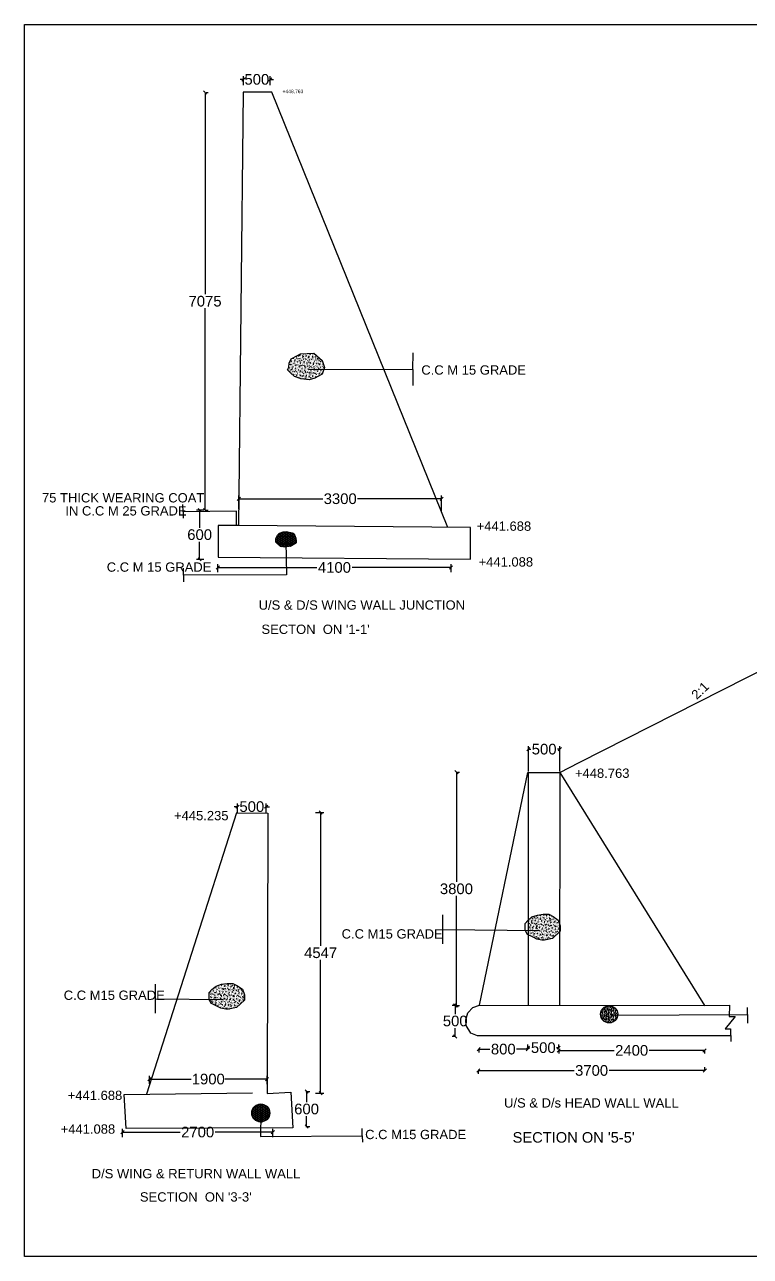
# Model space of a CAD drawing. Header units: metres. Extents: x -25.5 to 72.6, y 145.8 to 215.3.
# Drawn here: x -25.5 to 15.5, y 145.8 to 215.3 of the extents above; entities that cross this region are included whole.
import ezdxf

# ---------------------------------------------------------------- set-up
doc = ezdxf.new("R2010")
doc.units = ezdxf.units.M
doc.header["$MEASUREMENT"] = 0
doc.layers.add('DRAWING', color=7, linetype='Continuous')
doc.styles.get("Standard").update_dxf_attribs({"font": 'arial.ttf'})
doc.dimstyles.get("Standard").update_dxf_attribs({"dimtxt": 0.35, "dimasz": 0.18, "dimexe": 0.18, "dimexo": 0.0625, "dimgap": 0.09, "dimtad": 0, "dimtih": 1, "dimtoh": 1, "dimdec": 4, "dimzin": 0, "dimdsep": 46, "dimtxsty": 'Standard', "dimblk": 'OBLIQUE', "dimcen": 0.09, "dimadec": 0, "dimazin": 0, "dimtfac": 1, "dimtdec": 4, "dimtofl": 0, "dimtmove": 0, "dimatfit": 3, "dimfxl": 1, "dimtolj": 1, "dimtzin": 0, "dimarcsym": 0})
pattern_1 = [(50, (0, 0), (0.17931505, -0.01568803), [0.01875, -0.20625]), (355, (0, 0), (-0.03468783, 0.18804803), [0.015, -0.165]), (100.45144, (0.01494, -0.0013), (0.14462721, 0.17236), [0.01593505, -0.17528553]), (46.1842, (0, 0.05), (0.26681033, -0.04137982), [0.028125, -0.309375]), (96.63564, (0.02223, 0.04655), (0.2336655, 0.24352965), [0.0239026, -0.26292844]), (351.18416, (0, 0.05), (0.2336655, 0.24352965), [0.0225, -0.2475]), (21, (0.025, 0.0375), (0.14922676, -0.10065472), [0.01875, -0.20625]), (326, (0.025, 0.0375), (0.06082883, 0.18128751), [0.015, -0.165]), (71.45144, (0.03744, 0.02911), (0.2100556, 0.08063279), [0.01593505, -0.17528553]), (37.5, (0, 0), (0.003039964, 0.083223463), [0, -0.163, 0, -0.1675, 0, -0.165625]), (7.5, (0, 0), (0.065767384, 0.098602928), [0, -0.0955, 0, -0.15925, 0, -0.063125]), (327.5, (-0.05575, 0), (0.13345561, -0.005638718), [0, -0.0625, 0, -0.195, 0, -0.25875]), (317.5, (-0.08075, 0), (0.14579654, 0.025026246), [0, -0.08125, 0, -0.1295, 0, -0.18375])]

# ---------------------------------------------------------------- blocks, each defined once
blk = doc.blocks.new('_Oblique')
at = {"color": 0, "linetype": 'ByBlock', "lineweight": -2}
blk.add_line((-0.5, -0.5), (0.5, 0.5), dxfattribs=at)
blk = doc.blocks.new('*D49')
at = {"layer": 'Defpoints', "color": 0, "transparency": 16777216}
for p in [(-11.627, 212.189), (-13.139, 211.811), (-11.627, 211.811)]:
    blk.add_point(p, dxfattribs=at)
at = {"layer": 'DRAWING', "color": 0, "lineweight": -2, "transparency": 16777216}
for p, q in [((-13.139, 212.189), (-13.319, 212.189)), ((-13.139, 211.874), (-13.139, 212.369)), ((-11.627, 211.874), (-11.627, 212.369)), ((-11.627, 212.189), (-11.447, 212.189))]:
    blk.add_line(p, q, dxfattribs=at)
at = {"layer": 'DRAWING', "color": 0, "lineweight": -2, "transparency": 16777216, "xscale": 0.18, "yscale": 0.18, "zscale": 0.18}
blk.add_blockref('_Oblique', (-13.139, 212.189), dxfattribs=at)
at = {"layer": 'DRAWING', "color": 0, "lineweight": -2, "transparency": 16777216, "xscale": 0.18, "yscale": 0.18, "zscale": 0.18, "rotation": 180}
blk.add_blockref('_Oblique', (-11.627, 212.189), dxfattribs=at)
at = {"layer": 'DRAWING', "color": 0, "transparency": 16777216, "insert": (-12.383, 212.189), "char_height": 0.6, "attachment_point": 5}
blk.add_mtext('\\A1;500', dxfattribs=at)
blk = doc.blocks.new('*D50')
at = {"layer": 'Defpoints', "color": 0, "transparency": 16777216}
for p in [(-15.305, 211.453), (-15.326, 187.903), (-15.304, 187.903)]:
    blk.add_point(p, dxfattribs=at)
at = {"layer": 'DRAWING', "color": 0, "lineweight": -2, "transparency": 16777216}
for p, q in [((-15.304, 211.453), (-15.304, 200.074)), ((-15.242, 211.453), (-15.124, 211.453)), ((-15.304, 187.903), (-15.304, 199.282)), ((-15.264, 187.903), (-15.124, 187.903))]:
    blk.add_line(p, q, dxfattribs=at)
at = {"layer": 'DRAWING', "color": 0, "lineweight": -2, "transparency": 16777216, "xscale": 0.18, "yscale": 0.18, "zscale": 0.18}
for p, rotation in [((-15.304, 211.453), 90), ((-15.304, 187.903), 270)]:
    blk.add_blockref('_Oblique', p, dxfattribs=dict(at, rotation=rotation))
at = {"layer": 'DRAWING', "color": 0, "transparency": 16777216, "insert": (-15.304, 199.678), "char_height": 0.6, "attachment_point": 5}
blk.add_mtext('\\A1;7075', dxfattribs=at)
blk = doc.blocks.new('*D51')
at = {"layer": 'Defpoints', "color": 0, "transparency": 16777216}
for p in [(-15.304, 187.903), (-15.609, 185.123), (-15.304, 185.123)]:
    blk.add_point(p, dxfattribs=at)
at = {"layer": 'DRAWING', "color": 0, "lineweight": -2, "transparency": 16777216}
for p, q in [((-15.367, 187.903), (-15.789, 187.903)), ((-15.609, 187.903), (-15.609, 186.909)), ((-15.609, 185.123), (-15.609, 186.116)), ((-15.367, 185.123), (-15.789, 185.123))]:
    blk.add_line(p, q, dxfattribs=at)
at = {"layer": 'DRAWING', "color": 0, "lineweight": -2, "transparency": 16777216, "xscale": 0.18, "yscale": 0.18, "zscale": 0.18}
for p, rotation in [((-15.609, 187.903), 90), ((-15.609, 185.123), 270)]:
    blk.add_blockref('_Oblique', p, dxfattribs=dict(at, rotation=rotation))
at = {"layer": 'DRAWING', "color": 0, "transparency": 16777216, "insert": (-15.609, 186.513), "char_height": 0.6, "attachment_point": 5}
blk.add_mtext('\\A1;600', dxfattribs=at)
blk = doc.blocks.new('*D52')
at = {"layer": 'Defpoints', "color": 0, "transparency": 16777216}
for p in [(-14.583, 184.339), (-1.425, 184.663), (-1.425, 184.339)]:
    blk.add_point(p, dxfattribs=at)
at = {"layer": 'DRAWING', "color": 0, "lineweight": -2, "transparency": 16777216}
for p, q in [((-14.583, 184.401), (-14.583, 184.843)), ((-1.425, 184.401), (-1.425, 184.843)), ((-14.583, 184.663), (-9.001, 184.663)), ((-1.425, 184.663), (-7.007, 184.663))]:
    blk.add_line(p, q, dxfattribs=at)
at = {"layer": 'DRAWING', "color": 0, "lineweight": -2, "transparency": 16777216, "xscale": 0.18, "yscale": 0.18, "zscale": 0.18, "rotation": 180}
blk.add_blockref('_Oblique', (-14.583, 184.663), dxfattribs=at)
at = {"layer": 'DRAWING', "color": 0, "lineweight": -2, "transparency": 16777216, "xscale": 0.18, "yscale": 0.18, "zscale": 0.18}
blk.add_blockref('_Oblique', (-1.425, 184.663), dxfattribs=at)
at = {"layer": 'DRAWING', "color": 0, "transparency": 16777216, "insert": (-8.004, 184.663), "char_height": 0.6, "attachment_point": 5}
blk.add_mtext('\\A1;4100', dxfattribs=at)
blk = doc.blocks.new('*D61')
at = {"layer": 'Defpoints', "color": 0, "transparency": 16777216}
for p in [(-1.956, 188.538), (-13.401, 187.883), (-1.956, 187.771)]:
    blk.add_point(p, dxfattribs=at)
at = {"layer": 'DRAWING', "color": 0, "lineweight": -2, "transparency": 16777216}
for p, q in [((-13.401, 187.946), (-13.401, 188.718)), ((-13.401, 188.538), (-8.663, 188.538)), ((-1.956, 188.538), (-6.694, 188.538)), ((-1.956, 187.834), (-1.956, 188.718))]:
    blk.add_line(p, q, dxfattribs=at)
at = {"layer": 'DRAWING', "color": 0, "lineweight": -2, "transparency": 16777216, "xscale": 0.18, "yscale": 0.18, "zscale": 0.18, "rotation": 180}
blk.add_blockref('_Oblique', (-13.401, 188.538), dxfattribs=at)
at = {"layer": 'DRAWING', "color": 0, "lineweight": -2, "transparency": 16777216, "xscale": 0.18, "yscale": 0.18, "zscale": 0.18}
blk.add_blockref('_Oblique', (-1.956, 188.538), dxfattribs=at)
at = {"layer": 'DRAWING', "color": 0, "transparency": 16777216, "insert": (-7.679, 188.538), "char_height": 0.6, "attachment_point": 5}
blk.add_mtext('\\A1;3300', dxfattribs=at)
blk = doc.blocks.new('*D57')
at = {"layer": 'Defpoints', "color": 0, "transparency": 16777216}
for p in [(-11.855, 171.174), (-13.476, 170.791), (-11.855, 170.791)]:
    blk.add_point(p, dxfattribs=at)
at = {"layer": 'DRAWING', "color": 0, "lineweight": -2, "transparency": 16777216}
for p, q in [((-13.476, 171.174), (-13.656, 171.174)), ((-13.476, 170.853), (-13.476, 171.354)), ((-11.855, 170.853), (-11.855, 171.354)), ((-11.855, 171.174), (-11.675, 171.174))]:
    blk.add_line(p, q, dxfattribs=at)
at = {"layer": 'DRAWING', "color": 0, "lineweight": -2, "transparency": 16777216, "xscale": 0.18, "yscale": 0.18, "zscale": 0.18}
blk.add_blockref('_Oblique', (-13.476, 171.174), dxfattribs=at)
at = {"layer": 'DRAWING', "color": 0, "lineweight": -2, "transparency": 16777216, "xscale": 0.18, "yscale": 0.18, "zscale": 0.18, "rotation": 180}
blk.add_blockref('_Oblique', (-11.855, 171.174), dxfattribs=at)
at = {"layer": 'DRAWING', "color": 0, "transparency": 16777216, "insert": (-12.666, 171.174), "char_height": 0.6, "attachment_point": 5}
blk.add_mtext('\\A1;500', dxfattribs=at)
blk = doc.blocks.new('*D58')
at = {"layer": 'Defpoints', "color": 0, "transparency": 16777216}
for p in [(-9.142, 170.844), (-9.142, 155.018), (-8.783, 155.018)]:
    blk.add_point(p, dxfattribs=at)
at = {"layer": 'DRAWING', "color": 0, "lineweight": -2, "transparency": 16777216}
for p, q in [((-9.079, 170.844), (-8.603, 170.844)), ((-8.783, 170.844), (-8.783, 163.326)), ((-8.783, 155.018), (-8.783, 162.536)), ((-9.079, 155.018), (-8.603, 155.018))]:
    blk.add_line(p, q, dxfattribs=at)
at = {"layer": 'DRAWING', "color": 0, "lineweight": -2, "transparency": 16777216, "xscale": 0.18, "yscale": 0.18, "zscale": 0.18}
for p, rotation in [((-8.783, 170.844), 90), ((-8.783, 155.018), 270)]:
    blk.add_blockref('_Oblique', p, dxfattribs=dict(at, rotation=rotation))
at = {"layer": 'DRAWING', "color": 0, "transparency": 16777216, "insert": (-8.783, 162.931), "char_height": 0.6, "attachment_point": 5}
blk.add_mtext('\\A1;4547', dxfattribs=at)
blk = doc.blocks.new('*D59')
at = {"layer": 'Defpoints', "color": 0, "transparency": 16777216}
for p in [(-9.68, 155.108), (-9.68, 153.134), (-9.575, 153.134)]:
    blk.add_point(p, dxfattribs=at)
at = {"layer": 'DRAWING', "color": 0, "lineweight": -2, "transparency": 16777216}
for p, q in [((-9.618, 155.108), (-9.395, 155.108)), ((-9.575, 155.108), (-9.575, 154.517)), ((-9.575, 153.134), (-9.575, 153.724)), ((-9.618, 153.134), (-9.395, 153.134))]:
    blk.add_line(p, q, dxfattribs=at)
at = {"layer": 'DRAWING', "color": 0, "lineweight": -2, "transparency": 16777216, "xscale": 0.18, "yscale": 0.18, "zscale": 0.18}
for p, rotation in [((-9.575, 155.108), 90), ((-9.575, 153.134), 270)]:
    blk.add_blockref('_Oblique', p, dxfattribs=dict(at, rotation=rotation))
at = {"layer": 'DRAWING', "color": 0, "transparency": 16777216, "insert": (-9.575, 154.121), "char_height": 0.6, "attachment_point": 5}
blk.add_mtext('\\A1;600', dxfattribs=at)
blk = doc.blocks.new('*D60')
at = {"layer": 'Defpoints', "color": 0, "transparency": 16777216}
for p in [(-19.96, 152.476), (-11.484, 152.821), (-11.484, 152.476)]:
    blk.add_point(p, dxfattribs=at)
at = {"layer": 'DRAWING', "color": 0, "lineweight": -2, "transparency": 16777216}
for p, q in [((-19.96, 152.538), (-19.96, 153.001)), ((-11.484, 152.538), (-11.484, 153.001)), ((-19.96, 152.821), (-16.712, 152.821)), ((-11.484, 152.821), (-14.732, 152.821))]:
    blk.add_line(p, q, dxfattribs=at)
at = {"layer": 'DRAWING', "color": 0, "lineweight": -2, "transparency": 16777216, "xscale": 0.18, "yscale": 0.18, "zscale": 0.18, "rotation": 180}
blk.add_blockref('_Oblique', (-19.96, 152.821), dxfattribs=at)
at = {"layer": 'DRAWING', "color": 0, "lineweight": -2, "transparency": 16777216, "xscale": 0.18, "yscale": 0.18, "zscale": 0.18}
blk.add_blockref('_Oblique', (-11.484, 152.821), dxfattribs=at)
at = {"layer": 'DRAWING', "color": 0, "transparency": 16777216, "insert": (-15.722, 152.821), "char_height": 0.6, "attachment_point": 5}
blk.add_mtext('\\A1;2700', dxfattribs=at)
blk = doc.blocks.new('*D63')
at = {"layer": 'Defpoints', "color": 0, "transparency": 16777216}
for p in [(-11.807, 155.809), (-18.438, 155.478), (-11.807, 155.459)]:
    blk.add_point(p, dxfattribs=at)
at = {"layer": 'DRAWING', "color": 0, "lineweight": -2, "transparency": 16777216}
for p, q in [((-18.438, 155.541), (-18.438, 155.989)), ((-18.438, 155.809), (-16.079, 155.809)), ((-11.807, 155.809), (-14.166, 155.809)), ((-11.807, 155.521), (-11.807, 155.989))]:
    blk.add_line(p, q, dxfattribs=at)
at = {"layer": 'DRAWING', "color": 0, "lineweight": -2, "transparency": 16777216, "xscale": 0.18, "yscale": 0.18, "zscale": 0.18, "rotation": 180}
blk.add_blockref('_Oblique', (-18.438, 155.809), dxfattribs=at)
at = {"layer": 'DRAWING', "color": 0, "lineweight": -2, "transparency": 16777216, "xscale": 0.18, "yscale": 0.18, "zscale": 0.18}
blk.add_blockref('_Oblique', (-11.807, 155.809), dxfattribs=at)
at = {"layer": 'DRAWING', "color": 0, "transparency": 16777216, "insert": (-15.123, 155.809), "char_height": 0.6, "attachment_point": 5}
blk.add_mtext('\\A1;1900', dxfattribs=at)
blk = doc.blocks.new('*D69')
at = {"layer": 'Defpoints', "color": 0, "transparency": 16777216}
for p in [(-1.126, 173.117), (-1.152, 159.958), (-1.121, 159.958)]:
    blk.add_point(p, dxfattribs=at)
at = {"layer": 'DRAWING', "color": 0, "lineweight": -2, "transparency": 16777216}
for p, q in [((-1.121, 173.117), (-1.121, 166.934)), ((-1.064, 173.117), (-0.941, 173.117)), ((-1.121, 159.958), (-1.121, 166.141)), ((-1.089, 159.958), (-0.941, 159.958))]:
    blk.add_line(p, q, dxfattribs=at)
at = {"layer": 'DRAWING', "color": 0, "lineweight": -2, "transparency": 16777216, "xscale": 0.18, "yscale": 0.18, "zscale": 0.18}
for p, rotation in [((-1.121, 173.117), 90), ((-1.121, 159.958), 270)]:
    blk.add_blockref('_Oblique', p, dxfattribs=dict(at, rotation=rotation))
at = {"layer": 'DRAWING', "color": 0, "transparency": 16777216, "insert": (-1.121, 166.538), "char_height": 0.6, "attachment_point": 5}
blk.add_mtext('\\A1;3800', dxfattribs=at)
blk = doc.blocks.new('*D70')
at = {"layer": 'Defpoints', "color": 0, "transparency": 16777216}
for p in [(-1.089, 159.958), (-1.189, 158.211), (-1.136, 158.211)]:
    blk.add_point(p, dxfattribs=at)
at = {"layer": 'DRAWING', "color": 0, "lineweight": -2, "transparency": 16777216}
for p, q in [((-1.152, 159.958), (-1.369, 159.958)), ((-1.189, 159.958), (-1.189, 159.481)), ((-1.189, 158.211), (-1.189, 158.688)), ((-1.199, 158.211), (-1.369, 158.211))]:
    blk.add_line(p, q, dxfattribs=at)
at = {"layer": 'DRAWING', "color": 0, "lineweight": -2, "transparency": 16777216, "xscale": 0.18, "yscale": 0.18, "zscale": 0.18}
for p, rotation in [((-1.189, 159.958), 90), ((-1.189, 158.211), 270)]:
    blk.add_blockref('_Oblique', p, dxfattribs=dict(at, rotation=rotation))
at = {"layer": 'DRAWING', "color": 0, "transparency": 16777216, "insert": (-1.189, 159.085), "char_height": 0.6, "attachment_point": 5}
blk.add_mtext('\\A1;500', dxfattribs=at)
blk = doc.blocks.new('*D71')
at = {"layer": 'Defpoints', "color": 0, "transparency": 16777216}
for p in [(0.134, 157.513), (2.912, 157.499), (2.912, 157.479)]:
    blk.add_point(p, dxfattribs=at)
at = {"layer": 'DRAWING', "color": 0, "lineweight": -2, "transparency": 16777216}
for p, q in [((0.134, 157.499), (0.771, 157.499)), ((0.134, 157.451), (0.134, 157.319)), ((2.912, 157.499), (2.275, 157.499)), ((2.912, 157.541), (2.912, 157.679))]:
    blk.add_line(p, q, dxfattribs=at)
at = {"layer": 'DRAWING', "color": 0, "lineweight": -2, "transparency": 16777216, "xscale": 0.18, "yscale": 0.18, "zscale": 0.18, "rotation": 180}
blk.add_blockref('_Oblique', (0.134, 157.499), dxfattribs=at)
at = {"layer": 'DRAWING', "color": 0, "lineweight": -2, "transparency": 16777216, "xscale": 0.18, "yscale": 0.18, "zscale": 0.18}
blk.add_blockref('_Oblique', (2.912, 157.499), dxfattribs=at)
at = {"layer": 'DRAWING', "color": 0, "transparency": 16777216, "insert": (1.523, 157.499), "char_height": 0.6, "attachment_point": 5}
blk.add_mtext('\\A1;800', dxfattribs=at)
blk = doc.blocks.new('*D72')
at = {"layer": 'Defpoints', "color": 0, "transparency": 16777216}
for p in [(2.912, 157.499), (4.648, 157.581), (4.648, 157.574)]:
    blk.add_point(p, dxfattribs=at)
at = {"layer": 'DRAWING', "color": 0, "lineweight": -2, "transparency": 16777216}
for p, q in [((2.912, 157.562), (2.912, 157.761)), ((4.648, 157.637), (4.648, 157.761)), ((2.912, 157.581), (3.028, 157.581)), ((4.648, 157.581), (4.532, 157.581))]:
    blk.add_line(p, q, dxfattribs=at)
at = {"layer": 'DRAWING', "color": 0, "lineweight": -2, "transparency": 16777216, "xscale": 0.18, "yscale": 0.18, "zscale": 0.18, "rotation": 180}
blk.add_blockref('_Oblique', (2.912, 157.581), dxfattribs=at)
at = {"layer": 'DRAWING', "color": 0, "lineweight": -2, "transparency": 16777216, "xscale": 0.18, "yscale": 0.18, "zscale": 0.18}
blk.add_blockref('_Oblique', (4.648, 157.581), dxfattribs=at)
at = {"layer": 'DRAWING', "color": 0, "transparency": 16777216, "insert": (3.78, 157.581), "char_height": 0.6, "attachment_point": 5}
blk.add_mtext('\\A1;500', dxfattribs=at)
blk = doc.blocks.new('*D73')
at = {"layer": 'Defpoints', "color": 0, "transparency": 16777216}
for p in [(4.648, 157.574), (12.881, 157.492), (12.881, 157.427)]:
    blk.add_point(p, dxfattribs=at)
at = {"layer": 'DRAWING', "color": 0, "lineweight": -2, "transparency": 16777216}
for p, q in [((4.648, 157.512), (4.648, 157.247)), ((4.648, 157.427), (7.775, 157.427)), ((12.881, 157.427), (9.755, 157.427)), ((12.881, 157.43), (12.881, 157.247))]:
    blk.add_line(p, q, dxfattribs=at)
at = {"layer": 'DRAWING', "color": 0, "lineweight": -2, "transparency": 16777216, "xscale": 0.18, "yscale": 0.18, "zscale": 0.18, "rotation": 180}
blk.add_blockref('_Oblique', (4.648, 157.427), dxfattribs=at)
at = {"layer": 'DRAWING', "color": 0, "lineweight": -2, "transparency": 16777216, "xscale": 0.18, "yscale": 0.18, "zscale": 0.18}
blk.add_blockref('_Oblique', (12.881, 157.427), dxfattribs=at)
at = {"layer": 'DRAWING', "color": 0, "transparency": 16777216, "insert": (8.765, 157.427), "char_height": 0.6, "attachment_point": 5}
blk.add_mtext('\\A1;2400', dxfattribs=at)
blk = doc.blocks.new('*D74')
at = {"layer": 'Defpoints', "color": 0, "transparency": 16777216}
for p in [(0.113, 156.297), (12.896, 156.295), (12.896, 156.247)]:
    blk.add_point(p, dxfattribs=at)
at = {"layer": 'DRAWING', "color": 0, "lineweight": -2, "transparency": 16777216}
for p, q in [((12.896, 156.31), (12.896, 156.475)), ((0.113, 156.295), (5.52, 156.295)), ((0.113, 156.235), (0.113, 156.115)), ((12.896, 156.295), (7.489, 156.295))]:
    blk.add_line(p, q, dxfattribs=at)
at = {"layer": 'DRAWING', "color": 0, "lineweight": -2, "transparency": 16777216, "xscale": 0.18, "yscale": 0.18, "zscale": 0.18, "rotation": 180}
blk.add_blockref('_Oblique', (0.113, 156.295), dxfattribs=at)
at = {"layer": 'DRAWING', "color": 0, "lineweight": -2, "transparency": 16777216, "xscale": 0.18, "yscale": 0.18, "zscale": 0.18}
blk.add_blockref('_Oblique', (12.896, 156.295), dxfattribs=at)
at = {"layer": 'DRAWING', "color": 0, "transparency": 16777216, "insert": (6.505, 156.295), "char_height": 0.6, "attachment_point": 5}
blk.add_mtext('\\A1;3700', dxfattribs=at)
blk = doc.blocks.new('*D75')
at = {"layer": 'Defpoints', "color": 0, "transparency": 16777216}
for p in [(4.718, 174.415), (2.937, 173.099), (4.718, 173.099)]:
    blk.add_point(p, dxfattribs=at)
at = {"layer": 'DRAWING', "color": 0, "lineweight": -2, "transparency": 16777216}
for p, q in [((2.937, 173.161), (2.937, 174.595)), ((2.937, 174.415), (3.076, 174.415)), ((4.718, 174.415), (4.579, 174.415)), ((4.718, 173.161), (4.718, 174.595))]:
    blk.add_line(p, q, dxfattribs=at)
at = {"layer": 'DRAWING', "color": 0, "lineweight": -2, "transparency": 16777216, "xscale": 0.18, "yscale": 0.18, "zscale": 0.18, "rotation": 180}
blk.add_blockref('_Oblique', (2.937, 174.415), dxfattribs=at)
at = {"layer": 'DRAWING', "color": 0, "lineweight": -2, "transparency": 16777216, "xscale": 0.18, "yscale": 0.18, "zscale": 0.18}
blk.add_blockref('_Oblique', (4.718, 174.415), dxfattribs=at)
at = {"layer": 'DRAWING', "color": 0, "transparency": 16777216, "insert": (3.828, 174.415), "char_height": 0.6, "attachment_point": 5}
blk.add_mtext('\\A1;500', dxfattribs=at)

msp = doc.modelspace()

# ---------------------------------------------------------------- hatches: boundary and pattern name
at = {"layer": 'DRAWING'}
h = msp.add_hatch(dxfattribs=at)
h.set_pattern_fill('AR-CONC', color=256, scale=0.025)
h.set_pattern_definition(pattern_1)
h.paths.add_polyline_path([(-8.6929, 196.33867), (-9.17202, 196.74306), (-9.54254, 196.72732), (-9.91574, 196.71145), (-10.09043, 196.6242), (-10.43982, 196.42592), (-10.55893, 196.18797), (-10.58275, 195.96588), (-10.64938, 195.81055), (-10.4557, 195.62483), (-10.25719, 195.43447), (-9.88398, 195.29963), (-9.43931, 195.24411), (-9.11375, 195.34722), (-8.6929, 195.56931), (-8.56585, 195.94209)])
h = msp.add_hatch(dxfattribs=at)
h.set_pattern_fill('HEX', color=256, scale=0.25)
h.paths.add_polyline_path([(-10.15545, 186.15899), (-10.18901, 186.32103), (-10.24495, 186.4719), (-10.3271, 186.5996), (-10.47989, 186.63394), (-10.70364, 186.68423), (-10.90502, 186.66747), (-11.11199, 186.59483), (-11.21828, 186.48307), (-11.30778, 186.27633), (-11.30778, 186.08635), (-11.04487, 185.8405), (-10.80433, 185.81815), (-10.4687, 185.87402), (-10.29529, 185.95784), (-10.15545, 186.05283)])
h = msp.add_hatch(dxfattribs=at)
h.set_pattern_fill('AR-SAND', color=256, scale=2)
h.set_pattern_definition([(37.5, (-121.1336, 34.447), (-0.125987, 3.85365), [0, -3.04, 0, -3.4, 0, -3.25]), (7.5, (-121.1336, 34.447), (3.53955, 5.64429), [0, -1.64, 0, -2.74, 0, -1.05]), (327.5, (-123.5936, 34.447), (6.228284, 0.01132), [0, -1, 0, -3.6, 0, -4.7]), (317.5, (-123.5936, 34.447), (6.01225, 1.75535), [0, -0.5, 0, -2.36, 0, -2.7])])
h.paths.add_polyline_path([(3.84772, 163.65225), (4.29231, 163.74173), (4.73702, 164.16076), (4.73702, 164.46234), (4.62422, 164.77386), (4.34552, 164.97271), (4.09005, 165.10527), (3.76822, 165.10527), (3.44639, 165.05887), (3.14115, 164.95282), (2.89895, 164.76061), (2.75263, 164.58026), (2.75263, 164.20262), (2.88555, 163.9704), (3.21733, 163.80801), (3.41309, 163.70196), (3.70174, 163.65225)])
h = msp.add_hatch(dxfattribs=at)
h.set_pattern_fill('AR-CONC', color=256, scale=0.025)
h.set_pattern_definition(pattern_1)
h.paths.add_polyline_path([(4.69968, 164.56547), (4.62422, 164.77386), (4.34552, 164.97271), (4.09005, 165.10527), (3.76822, 165.10527), (3.44639, 165.05887), (3.14115, 164.95282), (2.93709, 164.79087), (2.93709, 163.94518), (3.21733, 163.80801), (3.41309, 163.70196), (3.70174, 163.65225), (3.84772, 163.65225), (4.29231, 163.74173), (4.69872, 164.12467)])
h = msp.add_hatch(dxfattribs=at)
h.set_pattern_fill('AR-SAND', color=256, scale=2)
h.set_pattern_definition([(37.5, (-138.9583, 30.5516), (-0.125987, 3.85365), [0, -3.04, 0, -3.4, 0, -3.25]), (7.5, (-138.9583, 30.5516), (3.53955, 5.64429), [0, -1.64, 0, -2.74, 0, -1.05]), (327.5, (-141.4183, 30.5516), (6.228284, 0.01132), [0, -1, 0, -3.6, 0, -4.7]), (317.5, (-141.4183, 30.5516), (6.01225, 1.75535), [0, -0.5, 0, -2.36, 0, -2.7])])
h.paths.add_polyline_path([(-13.97706, 159.7569), (-13.53247, 159.84638), (-13.08776, 160.26541), (-13.08776, 160.56699), (-13.20056, 160.87852), (-13.47926, 161.07736), (-13.73473, 161.20992), (-14.05656, 161.20992), (-14.37839, 161.16353), (-14.68363, 161.05748), (-14.92583, 160.86526), (-15.07215, 160.68491), (-15.07215, 160.30728), (-14.93923, 160.07505), (-14.60745, 159.91266), (-14.4117, 159.80661), (-14.12304, 159.7569)])
h = msp.add_hatch(dxfattribs=at)
h.set_pattern_fill('AR-CONC', color=256, scale=0.025)
h.set_pattern_definition(pattern_1)
h.paths.add_polyline_path([(-13.08776, 160.56699), (-13.20056, 160.87852), (-13.47926, 161.07736), (-13.73473, 161.20992), (-14.05656, 161.20992), (-14.37839, 161.16353), (-14.68363, 161.05748), (-14.92583, 160.86526), (-15.07215, 160.68491), (-15.07215, 160.30728), (-14.93923, 160.07505), (-14.60745, 159.91266), (-14.4117, 159.80661), (-14.12304, 159.7569), (-13.97706, 159.7569), (-13.53247, 159.84638), (-13.08776, 160.26541)])
h = msp.add_hatch(dxfattribs=at)
h.set_pattern_fill('AR-CONC', color=256, scale=0.025)
h.set_pattern_definition(pattern_1)
h.paths.add_polyline_path([(7.00881, 159.46422, 1), (7.98, 159.46422, 1)])
h = msp.add_hatch(dxfattribs=at)
h.set_pattern_fill('HEX', color=256, scale=0.25)
h.paths.add_polyline_path([(-12.67101, 153.8981, 1), (-11.65434, 153.8981, 1)])

# ---------------------------------------------------------------- linework, layer by layer
msp.add_lwpolyline([(-25.4851, 215.27885), (72.57494, 215.27885), (72.57494, 145.81303), (-25.4851, 145.81303)], close=True, dxfattribs=at)
for points in [[(-13.1563, 211.47736), (-13.41017, 187.03819), (-14.57263, 187.03819), (-14.57263, 185.23967), (-0.32334, 185.13242), (-0.32334, 186.91817), (-13.41017, 187.03819)], [(-1.61479, 186.92763), (-11.53747, 211.47736), (-13.1563, 211.47736)], [(-10.58275, 195.96588), (-10.55893, 196.18797), (-10.43982, 196.42592), (-10.09043, 196.6242), (-9.91574, 196.71145), (-9.54254, 196.72732), (-9.17202, 196.74306), (-8.6929, 196.33867), (-8.56585, 195.94209), (-8.6929, 195.56931), (-9.11375, 195.34722), (-9.43931, 195.24411), (-9.88398, 195.29963), (-10.25719, 195.43447), (-10.4557, 195.62483), (-10.64938, 195.81055), (-10.58275, 195.96588)], [(-9.43865, 195.84555), (-3.57351, 195.83139), (-3.56654, 196.77386)], [(-3.57351, 195.83139), (-3.58024, 194.92285)], [(-13.53847, 187.03819), (-13.533, 187.84689), (-16.54421, 187.80867), (-16.54926, 188.20683)], [(-16.54421, 187.80867), (-16.5395, 187.43774)], [(-11.30778, 186.08635), (-11.30778, 186.27633), (-11.21828, 186.48307), (-11.11199, 186.59483), (-10.90502, 186.66747), (-10.70364, 186.68423), (-10.47989, 186.63394), (-10.3271, 186.5996), (-10.24495, 186.4719), (-10.18901, 186.32103), (-10.15545, 186.15899), (-10.15545, 186.05283), (-10.29529, 185.95784), (-10.4687, 185.87402), (-10.80433, 185.81815), (-11.04487, 185.8405), (-11.30778, 186.08635)], [(-10.75184, 186.13471), (-10.71832, 184.25771), (-16.52141, 184.22812), (-16.52339, 184.61642)], [(-16.52141, 184.22812), (-16.51952, 183.85707)], [(4.71827, 173.09851), (5.79567, 173.67174), (21.98501, 181.85355), (30.6491, 181.86931)], [(0.17652, 159.98721), (2.90814, 173.09851)], [(2.90814, 173.09851), (4.71827, 173.09851), (12.87791, 159.95953), (14.29102, 159.98206), (14.27445, 159.3397), (14.61058, 159.33804), (14.04935, 158.64646), (14.34364, 158.65117), (14.36013, 157.92447)], [(2.93709, 159.98119), (2.93709, 173.09851)], [(4.71827, 173.09851), (4.68968, 159.97737)], [(-13.53623, 170.82972), (-11.76254, 170.80109), (-11.80885, 154.99651), (-10.46556, 155.07073), (-10.36029, 153.06233), (-19.76192, 153.02736), (-19.86719, 154.94783), (-12.63262, 155.03577)], [(-13.53623, 170.82972), (-18.60236, 154.9632)], [(-1.91019, 165.07551), (-1.91019, 163.44618)], [(2.75263, 164.20262), (2.75263, 164.58026), (2.89895, 164.76061), (3.14115, 164.95282), (3.44639, 165.05887), (3.76822, 165.10527), (4.09005, 165.10527), (4.34552, 164.97271), (4.62422, 164.77386), (4.73702, 164.46234), (4.73702, 164.16076), (4.29231, 163.74173), (3.84772, 163.65225), (3.70174, 163.65225), (3.41309, 163.70196), (3.21733, 163.80801), (2.88555, 163.9704), (2.75263, 164.20262)], [(-1.91019, 164.24076), (3.5623, 164.19251)], [(-15.07215, 160.30728), (-15.07215, 160.68491), (-14.92583, 160.86526), (-14.68363, 161.05748), (-14.37839, 161.16353), (-14.05656, 161.20992), (-13.73473, 161.20992), (-13.47926, 161.07736), (-13.20056, 160.87852), (-13.08776, 160.56699), (-13.08776, 160.26541), (-13.53247, 159.84638), (-13.97706, 159.7569), (-14.12304, 159.7569), (-14.4117, 159.80661), (-14.60745, 159.91266), (-14.93923, 160.07505), (-15.07215, 160.30728)], [(-18.12611, 161.16007), (-18.12611, 159.53075)], [(-18.12611, 160.34541), (-14.26248, 160.29717)], [(14.36483, 158.24196), (0.06244, 158.24106), (-0.3037, 158.40175), (-0.57523, 158.826), (-0.59948, 159.15643), (-0.47324, 159.55327), (-0.19106, 159.84627), (0.17652, 159.98721), (12.87791, 159.95953)], [(7.58259, 159.41322), (15.30625, 159.45412), (15.30413, 159.85359)], [(15.30625, 159.45412), (15.30883, 158.96645)], [(-12.16267, 153.8981), (-12.18073, 152.57684), (-6.43159, 152.61701), (-6.43449, 153.03212)], [(-6.43159, 152.61701), (-6.429, 152.24611)]]:
    msp.add_lwpolyline(points, dxfattribs=at)
for centre, radius in [((7.4944, 159.46422), 0.4856), ((-12.16267, 153.8981), 0.50833)]:
    msp.add_circle(centre, radius, dxfattribs=at)

# ---------------------------------------------------------------- texts
for s, height, p in [('+448.763', 0.2, (-10.9314, 211.4138)), ('C.C M 15 GRADE', 0.5246951, (-3.10181, 195.54066)), ('75 THICK WEARING COAT', 0.5246951, (-24.50762, 188.33128)), ('IN C.C M 25 GRADE', 0.5246951, (-23.18744, 187.5955)), ('+441.688', 0.524695, (0.02048, 186.73366)), ('C.C M 15 GRADE', 0.5246951, (-20.85174, 184.42403)), ('+441.088', 0.524695, (0.12793, 184.7159)), ('U/S & D/S WING WALL JUNCTION', 0.5246951, (-12.28156, 182.28262)), ("SECTON  ON '1-1'", 0.5246951, (-12.12267, 180.91704)), ('+448.763', 0.524695, (5.56542, 172.80009)), ('+445.235', 0.524695, (-17.0562, 170.40758)), ('C.C M15 GRADE', 0.5246951, (-7.59796, 163.73742)), ('C.C M15 GRADE', 0.5246951, (-23.27903, 160.27895)), ('+441.688', 0.524695, (-23.05273, 154.6323)), ('U/S & D/s HEAD WALL WALL ', 0.5246951, (1.56622, 154.20528)), ('+441.088', 0.524695, (-23.45241, 152.73148)), ('C.C M15 GRADE', 0.5246951, (-6.27226, 152.42457)), ("SECTION ON '5-5'", 0.5920011, (2.04974, 152.22674)), ('D/S WING & RETURN WALL WALL', 0.5246951, (-21.69904, 150.21565)), ("SECTION  ON '3-3'", 0.5246951, (-18.98187, 148.90409))]:
    msp.add_text(s, height=height, dxfattribs=at).set_placement(p)
msp.add_text('2:1', height=0.524695, rotation=43.6276641, dxfattribs=at).set_placement((12.44126, 177.18551))

# ---------------------------------------------------------------- dimensions: what is measured, and where the dimension line sits
for base, p1, p2, text, picture, middle in [((-11.6271, 212.18906), (-13.13868, 211.8114), (-11.6271, 211.8114), '500', '*D49', (-12.38289, 212.18906)), ((-1.95578, 188.53787), (-13.40139, 187.88337), (-1.95578, 187.77126), '3300', '*D61', (-7.67858, 188.53787)), ((-1.42497, 184.66327), (-14.58261, 184.33859), (-1.42497, 184.33859), '4100', '*D52', (-8.00379, 184.66327)), ((4.71827, 174.41469), (2.93709, 173.09851), (4.71827, 173.09851), '500', '*D75', (3.82768, 174.41469)), ((-11.85507, 171.17401), (-13.47602, 170.79081), (-11.85507, 170.79081), '500', '*D57', (-12.66555, 171.17401)), ((2.9122, 157.49945), (0.13403, 157.51309), (2.9122, 157.479), '800', '*D71', (1.52312, 157.49945)), ((4.64828, 157.58127), (2.9122, 157.49945), (4.64828, 157.57445), '500', '*D72', (3.78024, 157.58127)), ((12.88073, 157.42677), (4.64828, 157.57445), (12.88073, 157.49222), '2400', '*D73', (8.76451, 157.42677)), ((12.89616, 156.29452), (0.11317, 156.29747), (12.89616, 156.24721), '3700', '*D74', (6.50466, 156.29452)), ((-11.8075, 155.80892), (-18.43798, 155.47802), (-11.8075, 155.45859), '1900', '*D63', (-15.12274, 155.80892)), ((-11.48443, 152.82123), (-19.95999, 152.47551), (-11.48443, 152.47551), '2700', '*D60', (-15.72221, 152.82123))]:
    dim = msp.add_linear_dim(base=base, p1=p1, p2=p2, text=text, dimstyle='Standard', override={"dimtxt": 0.6}, dxfattribs=at)
    dim.commit()
    dim.dimension.update_dxf_attribs({"geometry": picture, "text_midpoint": middle})
for base, p1, p2, text, picture, middle in [((-15.3043, 187.90298), (-15.30495, 211.45325), (-15.32631, 187.90298), '7075', '*D50', (-15.3043, 199.67811)), ((-15.60919, 185.12265), (-15.3043, 187.90298), (-15.3043, 185.12265), '600', '*D51', (-15.60919, 186.51281)), ((-1.1213, 159.958), (-1.12605, 173.11724), (-1.15161, 159.958), '3800', '*D69', (-1.1213, 166.53762)), ((-8.78348, 155.01768), (-9.14159, 170.84424), (-9.14159, 155.01768), '4547', '*D58', (-8.78348, 162.93096)), ((-1.18942, 158.21118), (-1.08911, 159.958), (-1.13646, 158.21118), '500', '*D70', (-1.18942, 159.08459)), ((-9.57455, 153.13377), (-9.68, 155.10768), (-9.68, 153.13377), '600', '*D59', (-9.57455, 154.12072))]:
    dim = msp.add_linear_dim(base=base, p1=p1, p2=p2, angle=90, text=text, dimstyle='Standard', override={"dimtxt": 0.6}, dxfattribs=at)
    dim.commit()
    dim.dimension.update_dxf_attribs({"geometry": picture, "text_midpoint": middle})

doc.saveas('drawing.dxf')
